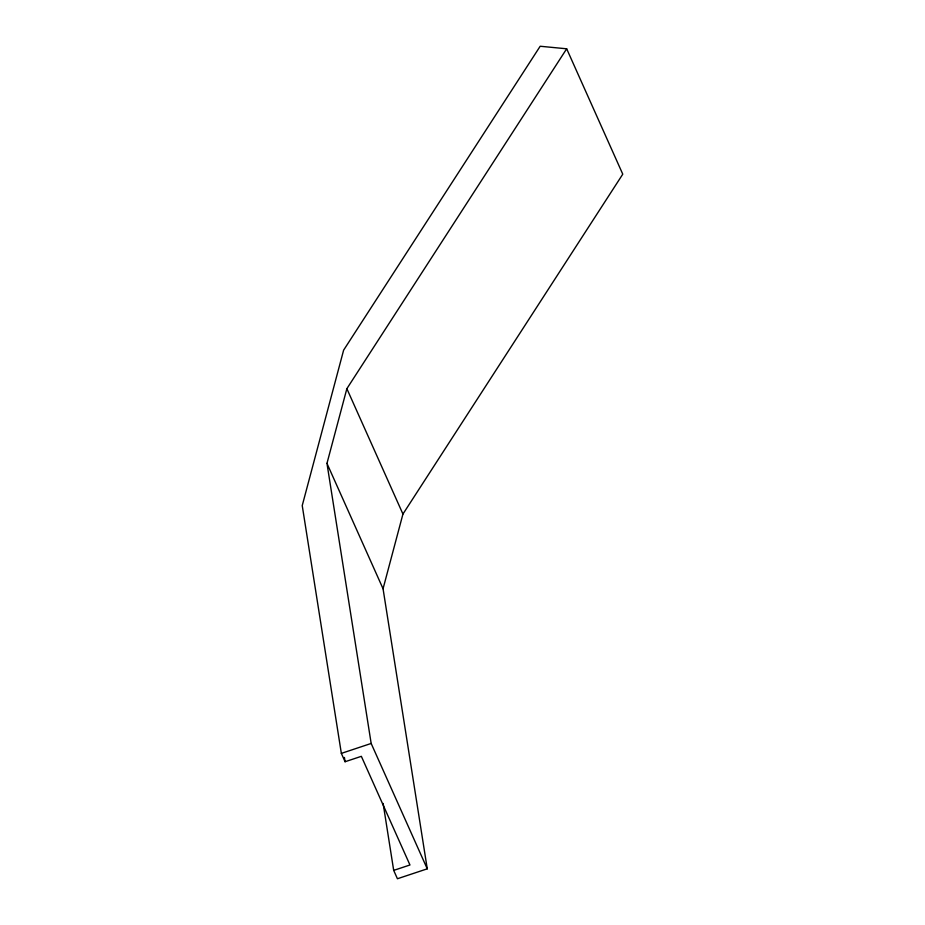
<?xml version="1.0" encoding="UTF-8"?>
<svg xmlns="http://www.w3.org/2000/svg" width="925" height="925" viewBox="0 0 925 925"><rect width="100%" height="100%" fill="white"/><g stroke="black" fill="none" stroke-linecap="round" stroke-linejoin="round"><path stroke-width="1.39" d="M326.964 463.39L346.863 388.685L566.678 48.794L540.177 46.25L343.626 350.147L302.232 505.593L341.348 753.378L345.083 761.737L361.351 756.326L409.96 864.979L393.692 870.39L397.426 878.75L427.257 868.829L383.054 588.762L326.964 463.39L371.168 743.457L427.257 868.829M383.054 588.762L402.942 514.057L622.768 174.177L566.678 48.794M341.348 753.378L371.168 743.457M346.863 388.685L402.942 514.057M383.123 803.455L393.692 870.39M344.412 757.459L345.083 761.737"/></g></svg>
